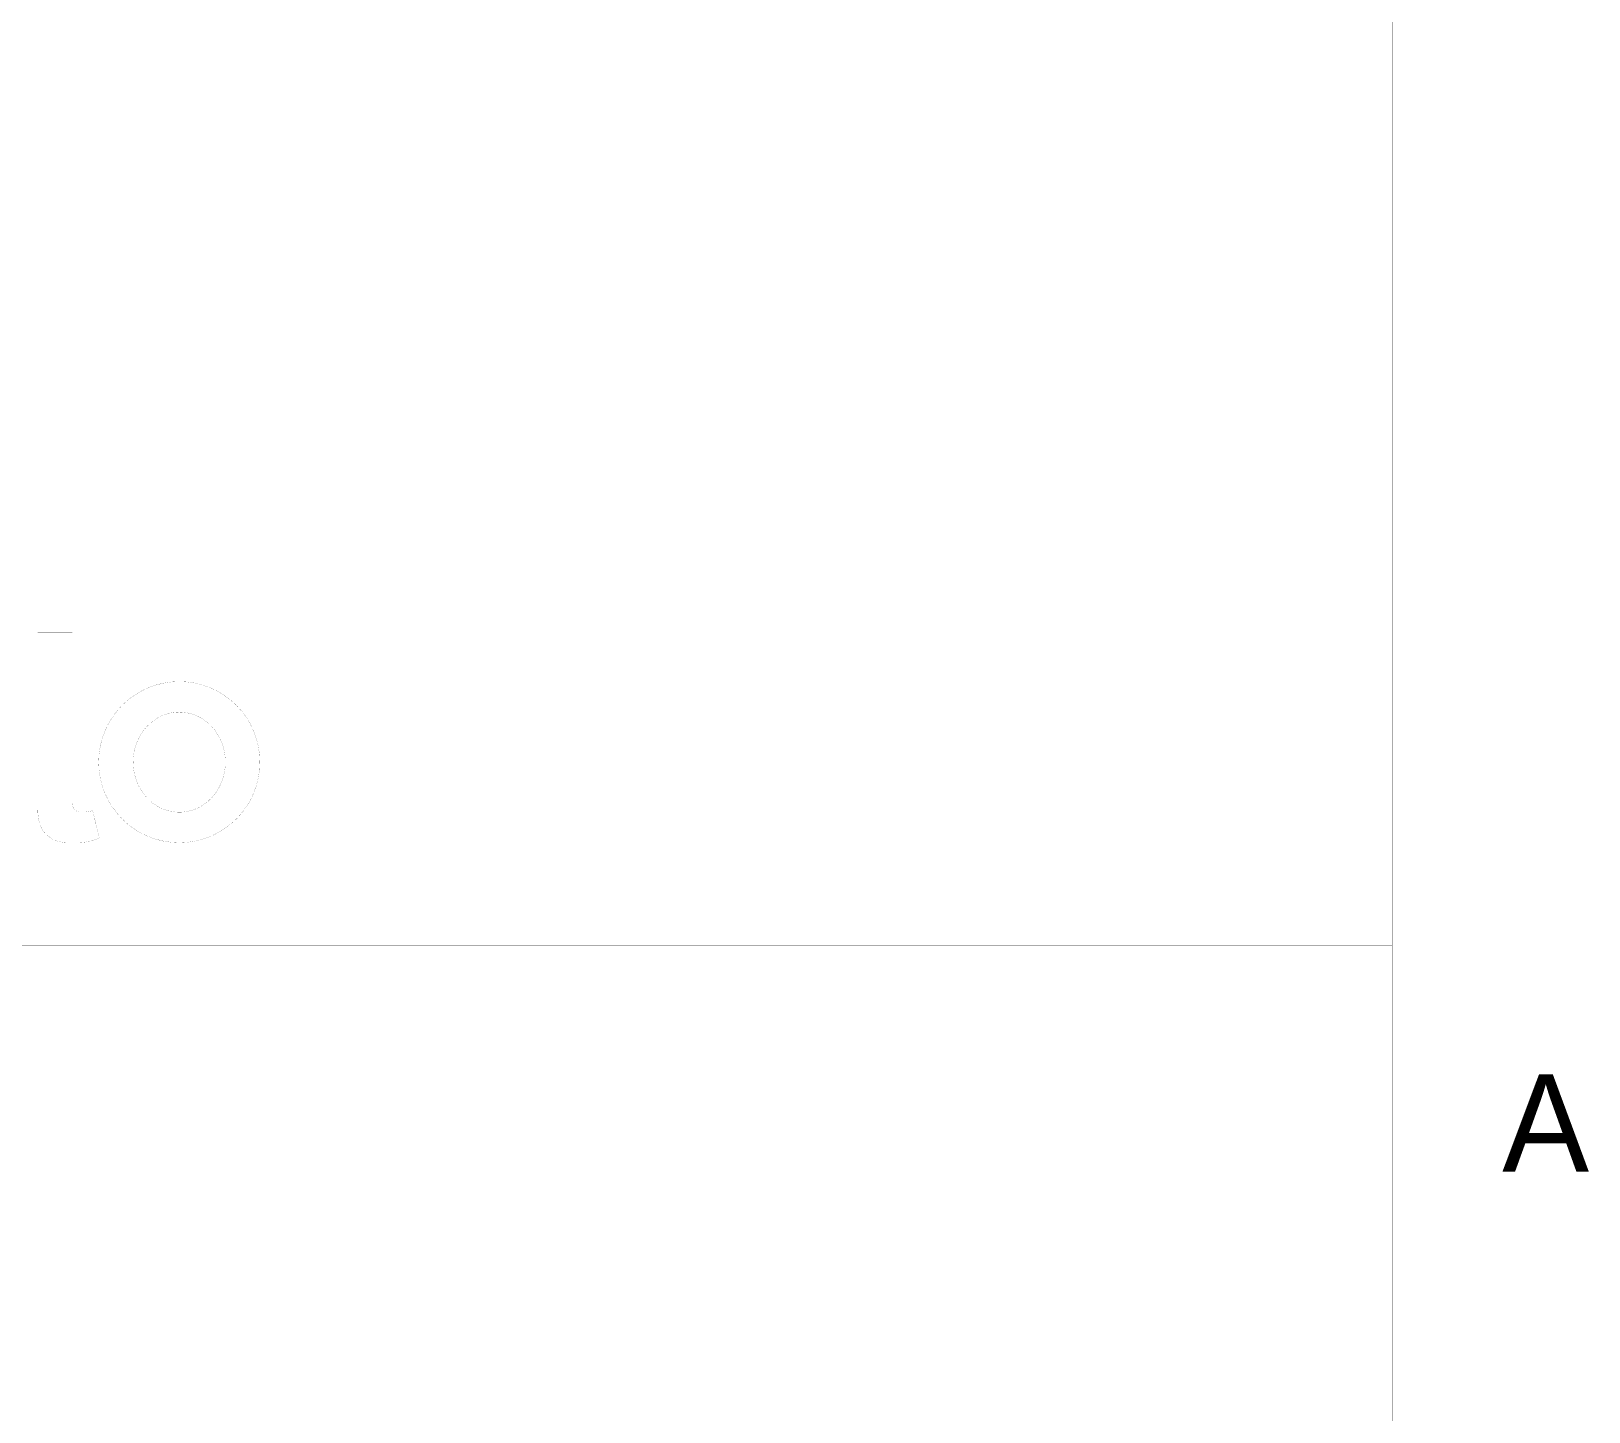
# Model space of a CAD drawing. Header units: millimetres. Extents: x 6 to 417, y 41 to 311.
# Drawn here: x 378.14 to 416.21, y 74.81 to 108.56 of the extents above; entities that cross this region are included whole.
import ezdxf

# ---------------------------------------------------------------- set-up
doc = ezdxf.new("R2010")
doc.units = ezdxf.units.MM
doc.layers.add('DrillDrawing', color=1, linetype='Continuous')

msp = doc.modelspace()

# ---------------------------------------------------------------- linework, layer by layer
at = {"layer": 'DrillDrawing'}
for points, const_width in [([(411.406, 45.644), (411.406, 305.994)], 0.0038), ([(263.28, 95.538), (411.406, 95.538)], 0.0038), ([(378.304, 93.872), (379.151, 93.872)], 0.00254), ([(378.304, 89.559), (378.304, 93.872)], 0.00254), ([(379.151, 89.71), (379.151, 93.872)], 0.00254), ([(378.305, 89.502), (378.307, 89.449)], 0.00254), ([(379.151, 89.694), (379.152, 89.678)], 0.00254), ([(379.152, 89.678), (379.153, 89.662)], 0.00254), ([(379.153, 89.662), (379.155, 89.647)], 0.00254), ([(379.155, 89.647), (379.158, 89.632)], 0.00254), ([(379.158, 89.632), (379.161, 89.618)], 0.00254), ([(379.161, 89.618), (379.166, 89.604)], 0.00254), ([(379.166, 89.604), (379.171, 89.589)], 0.00254), ([(379.237, 89.508), (379.246, 89.503)], 0.00254), ([(379.313, 89.478), (379.326, 89.476)], 0.00254), ([(379.326, 89.476), (379.334, 89.475)], 0.00254), ([(379.334, 89.475), (379.341, 89.474)], 0.00254), ([(379.341, 89.474), (379.347, 89.474)], 0.00254), ([(379.347, 89.474), (379.351, 89.474)], 0.00254), ([(379.351, 89.474), (379.355, 89.474)], 0.00254), ([(379.355, 89.474), (379.358, 89.473)], 0.00254), ([(379.358, 89.473), (379.361, 89.473)], 0.00254), ([(379.361, 89.473), (379.363, 89.473)], 0.00254), ([(379.363, 89.473), (379.366, 89.473)], 0.00254), ([(379.366, 89.473), (379.368, 89.473)], 0.00254), ([(379.368, 89.473), (379.369, 89.473)], 0.00254), ([(379.369, 89.473), (379.371, 89.473)], 0.00254), ([(379.371, 89.473), (379.372, 89.473)], 0.00254), ([(379.372, 89.473), (379.373, 89.473)], 0.00254), ([(379.373, 89.473), (379.374, 89.473)], 0.00254), ([(379.374, 89.473), (379.375, 89.473)], 0.00254), ([(379.375, 89.473), (379.376, 89.473)], 0.00254), ([(379.376, 89.473), (379.377, 89.473)], 0.00254), ([(379.377, 89.473), (379.378, 89.473)], 0.00254), ([(379.378, 89.473), (379.379, 89.473)], 0.00254), ([(379.378, 89.473), (379.378, 89.473)], 0.00254), ([(379.38, 89.473), (379.38, 89.473)], 0.00254), ([(379.379, 89.473), (379.38, 89.473)], 0.00254), ([(379.379, 89.473), (379.379, 89.473)], 0.00254), ([(379.381, 89.473), (379.381, 89.473)], 0.00254), ([(379.38, 89.473), (379.381, 89.473)], 0.00254), ([(379.382, 89.473), (379.382, 89.473)], 0.00254), ([(379.381, 89.473), (379.382, 89.473)], 0.00254), ([(379.382, 89.473), (379.383, 89.473)], 0.00254), ([(379.382, 89.473), (379.382, 89.473)], 0.00254), ([(379.384, 89.473), (379.384, 89.473)], 0.00254), ([(379.383, 89.473), (379.384, 89.473)], 0.00254), ([(379.383, 89.473), (379.383, 89.473)], 0.00254), ([(379.385, 89.473), (379.385, 89.473)], 0.00254), ([(379.384, 89.473), (379.385, 89.473)], 0.00254), ([(379.386, 89.473), (379.386, 89.473)], 0.00254), ([(379.385, 89.473), (379.386, 89.473)], 0.00254), ([(379.386, 89.473), (379.387, 89.473)], 0.00254), ([(379.386, 89.473), (379.386, 89.473)], 0.00254), ([(379.388, 89.473), (379.389, 89.473)], 0.00254), ([(379.387, 89.473), (379.388, 89.473)], 0.00254), ([(379.389, 89.473), (379.389, 89.473)], 0.00254), ([(379.389, 89.473), (379.39, 89.473)], 0.00254), ([(379.39, 89.473), (379.392, 89.473)], 0.00254), ([(379.392, 89.473), (379.393, 89.473)], 0.00254), ([(379.393, 89.473), (379.394, 89.473)], 0.00254), ([(379.394, 89.473), (379.395, 89.473)], 0.00254), ([(379.395, 89.473), (379.397, 89.473)], 0.00254), ([(379.397, 89.473), (379.399, 89.473)], 0.00254), ([(379.399, 89.473), (379.401, 89.473)], 0.00254), ([(379.401, 89.473), (379.403, 89.473)], 0.00254), ([(379.403, 89.473), (379.406, 89.473)], 0.00254), ([(379.406, 89.473), (379.408, 89.473)], 0.00254), ([(379.408, 89.473), (379.411, 89.473)], 0.00254), ([(379.411, 89.473), (379.414, 89.473)], 0.00254), ([(379.414, 89.473), (379.418, 89.473)], 0.00254), ([(379.418, 89.473), (379.422, 89.473)], 0.00254), ([(379.422, 89.473), (379.428, 89.474)], 0.00254), ([(379.428, 89.474), (379.434, 89.474)], 0.00254), ([(379.434, 89.474), (379.486, 89.478)], 0.00254), ([(379.486, 89.478), (379.496, 89.479)], 0.00254), ([(379.496, 89.479), (379.502, 89.48)], 0.00254), ([(379.502, 89.48), (379.51, 89.481)], 0.00254), ([(379.51, 89.481), (379.517, 89.482)], 0.00254), ([(379.517, 89.482), (379.525, 89.483)], 0.00254), ([(379.525, 89.483), (379.533, 89.484)], 0.00254), ([(379.533, 89.484), (379.542, 89.486)], 0.00254), ([(379.542, 89.486), (379.552, 89.488)], 0.00254), ([(379.552, 89.488), (379.561, 89.489)], 0.00254), ([(379.561, 89.489), (379.571, 89.491)], 0.00254), ([(379.571, 89.491), (379.582, 89.494)], 0.00254), ([(379.582, 89.494), (379.593, 89.496)], 0.00254), ([(379.593, 89.496), (379.605, 89.498)], 0.00254), ([(379.605, 89.498), (379.618, 89.501)], 0.00254), ([(379.618, 89.501), (379.631, 89.504)], 0.00254), ([(379.631, 89.504), (379.645, 89.507)], 0.00254), ([(379.645, 89.507), (379.81, 88.836)], 0.00254), ([(378.307, 89.449), (378.312, 89.398)], 0.00254), ([(378.312, 89.398), (378.318, 89.35)], 0.00254), ([(378.318, 89.35), (378.325, 89.305)], 0.00254), ([(378.325, 89.305), (378.335, 89.258)], 0.00254), ([(378.335, 89.258), (378.348, 89.21)], 0.00254), ([(378.348, 89.21), (378.364, 89.162)], 0.00254), ([(378.364, 89.162), (378.384, 89.114)], 0.00254), ([(378.6, 88.855), (378.638, 88.831)], 0.00254), ([(378.638, 88.831), (378.667, 88.815)], 0.00254), ([(378.94, 88.732), (378.968, 88.729)], 0.00254), ([(378.968, 88.729), (378.99, 88.728)], 0.00254), ([(378.99, 88.728), (379.009, 88.727)], 0.00254), ([(379.009, 88.727), (379.024, 88.726)], 0.00254), ([(379.024, 88.726), (379.037, 88.726)], 0.00254), ([(379.037, 88.726), (379.047, 88.725)], 0.00254), ([(379.047, 88.725), (379.057, 88.725)], 0.00254), ([(379.057, 88.725), (379.065, 88.725)], 0.00254), ([(379.065, 88.725), (379.071, 88.725)], 0.00254), ([(379.071, 88.725), (379.078, 88.725)], 0.00254), ([(379.078, 88.725), (379.083, 88.725)], 0.00254), ([(379.083, 88.725), (379.087, 88.725)], 0.00254), ([(379.087, 88.725), (379.092, 88.725)], 0.00254), ([(379.092, 88.725), (379.095, 88.725)], 0.00254), ([(379.095, 88.725), (379.099, 88.725)], 0.00254), ([(379.099, 88.725), (379.102, 88.725)], 0.00254), ([(379.102, 88.725), (379.105, 88.725)], 0.00254), ([(379.105, 88.725), (379.108, 88.725)], 0.00254), ([(379.108, 88.725), (379.11, 88.725)], 0.00254), ([(379.11, 88.725), (379.111, 88.725)], 0.00254), ([(379.111, 88.725), (379.113, 88.725)], 0.00254), ([(379.113, 88.725), (379.115, 88.725)], 0.00254), ([(379.115, 88.725), (379.116, 88.725)], 0.00254), ([(379.116, 88.725), (379.118, 88.725)], 0.00254), ([(379.118, 88.725), (379.119, 88.725)], 0.00254), ([(379.119, 88.725), (379.121, 88.725)], 0.00254), ([(379.121, 88.725), (379.122, 88.725)], 0.00254), ([(379.122, 88.725), (379.124, 88.725)], 0.00254), ([(379.124, 88.725), (379.126, 88.725)], 0.00254), ([(379.126, 88.725), (379.127, 88.725)], 0.00254), ([(379.127, 88.725), (379.129, 88.725)], 0.00254), ([(379.129, 88.725), (379.13, 88.725)], 0.00254), ([(379.13, 88.725), (379.132, 88.725)], 0.00254), ([(379.132, 88.725), (379.133, 88.725)], 0.00254), ([(379.133, 88.725), (379.135, 88.725)], 0.00254), ([(379.135, 88.725), (379.136, 88.725)], 0.00254), ([(379.136, 88.725), (379.138, 88.725)], 0.00254), ([(379.138, 88.725), (379.141, 88.725)], 0.00254), ([(379.141, 88.725), (379.144, 88.725)], 0.00254), ([(379.144, 88.725), (379.147, 88.725)], 0.00254), ([(379.147, 88.725), (379.15, 88.725)], 0.00254), ([(379.15, 88.725), (379.153, 88.725)], 0.00254), ([(379.153, 88.725), (379.157, 88.725)], 0.00254), ([(379.157, 88.725), (379.161, 88.725)], 0.00254), ([(379.161, 88.725), (379.166, 88.725)], 0.00254), ([(379.166, 88.725), (379.17, 88.725)], 0.00254), ([(379.17, 88.725), (379.175, 88.725)], 0.00254), ([(379.175, 88.725), (379.181, 88.725)], 0.00254), ([(379.181, 88.725), (379.187, 88.725)], 0.00254), ([(379.187, 88.725), (379.193, 88.725)], 0.00254), ([(379.193, 88.725), (379.201, 88.725)], 0.00254), ([(379.201, 88.725), (379.208, 88.725)], 0.00254), ([(379.208, 88.725), (379.217, 88.725)], 0.00254), ([(379.217, 88.725), (379.226, 88.725)], 0.00254), ([(379.226, 88.725), (379.236, 88.725)], 0.00254), ([(379.236, 88.725), (379.246, 88.725)], 0.00254), ([(379.246, 88.725), (379.258, 88.726)], 0.00254), ([(379.258, 88.726), (379.271, 88.726)], 0.00254), ([(379.271, 88.726), (379.284, 88.726)], 0.00254), ([(379.284, 88.726), (379.298, 88.727)], 0.00254), ([(379.298, 88.727), (379.314, 88.727)], 0.00254), ([(379.314, 88.727), (379.331, 88.728)], 0.00254), ([(379.331, 88.728), (379.351, 88.729)], 0.00254), ([(379.351, 88.729), (379.372, 88.731)], 0.00254), ([(379.372, 88.731), (379.397, 88.733)], 0.00254), ([(379.397, 88.733), (379.426, 88.736)], 0.00254), ([(379.426, 88.736), (379.464, 88.74)], 0.00254), ([(379.464, 88.74), (379.533, 88.753)], 0.00254), ([(379.533, 88.753), (379.576, 88.762)], 0.00254), ([(379.576, 88.762), (379.625, 88.775)], 0.00254), ([(379.625, 88.775), (379.684, 88.792)], 0.00254), ([(379.684, 88.792), (379.782, 88.825)], 0.00254), ([(379.782, 88.825), (379.81, 88.836)], 0.00254), ([(341.334, 86.213), (411.406, 86.213)], 0.0038)]:
    msp.add_lwpolyline(points, dxfattribs=dict(at, const_width=const_width))
for points, const_width in [([(411.405, 95.538, 1), (411.407, 95.538, 1)], 0.0019), ([(378.303, 93.872, 1), (378.304, 93.872, 1)], 0.00127), ([(378.303, 93.872, 1), (378.304, 93.872, 1)], 0.00127), ([(379.15, 93.872, 1), (379.151, 93.872, 1)], 0.00127), ([(379.15, 93.872, 1), (379.151, 93.872, 1)], 0.00127), ([(381.762, 92.664, 1), (381.763, 92.664, 1)], 0.00127), ([(381.762, 92.664, 1), (381.763, 92.664, 1)], 0.00127), ([(381.762, 91.918, 1), (381.763, 91.918, 1)], 0.00127), ([(381.762, 91.918, 1), (381.763, 91.918, 1)], 0.00127), ([(380.834, 91.39, 1), (380.836, 91.39, 1)], 0.00127), ([(380.834, 91.39, 1), (380.836, 91.39, 1)], 0.00127), ([(381.149, 91.722, 1), (381.15, 91.722, 1)], 0.00127), ([(381.149, 91.722, 1), (381.15, 91.722, 1)], 0.00127), ([(382.533, 91.587, 1), (382.534, 91.587, 1)], 0.00127), ([(382.533, 91.587, 1), (382.534, 91.587, 1)], 0.00127), ([(379.792, 90.694, 1), (379.794, 90.694, 1)], 0.00127), ([(379.792, 90.694, 1), (379.794, 90.694, 1)], 0.00127), ([(380.635, 90.694, 1), (380.636, 90.694, 1)], 0.00127), ([(380.635, 90.694, 1), (380.636, 90.694, 1)], 0.00127), ([(382.865, 90.949, 1), (382.866, 90.949, 1)], 0.00127), ([(382.865, 90.949, 1), (382.866, 90.949, 1)], 0.00127), ([(382.889, 90.694, 1), (382.89, 90.694, 1)], 0.00127), ([(382.889, 90.694, 1), (382.89, 90.694, 1)], 0.00127), ([(383.731, 90.694, 1), (383.733, 90.694, 1)], 0.00127), ([(383.731, 90.694, 1), (383.733, 90.694, 1)], 0.00127), ([(380.659, 90.442, 1), (380.66, 90.442, 1)], 0.00127), ([(380.659, 90.442, 1), (380.66, 90.442, 1)], 0.00127), ([(382.689, 89.997, 1), (382.69, 89.997, 1)], 0.00127), ([(382.689, 89.997, 1), (382.69, 89.997, 1)], 0.00127), ([(378.303, 89.559, 1), (378.304, 89.559, 1)], 0.00127), ([(378.303, 89.559, 1), (378.304, 89.559, 1)], 0.00127), ([(378.304, 89.502, 1), (378.305, 89.502, 1)], 0.00127), ([(378.304, 89.502, 1), (378.305, 89.502, 1)], 0.00127), ([(379.15, 89.71, 1), (379.151, 89.71, 1)], 0.00127), ([(379.15, 89.71, 1), (379.151, 89.71, 1)], 0.00127), ([(379.15, 89.694, 1), (379.152, 89.694, 1)], 0.00127), ([(379.15, 89.694, 1), (379.152, 89.694, 1)], 0.00127), ([(379.151, 89.678, 1), (379.153, 89.678, 1)], 0.00127), ([(379.151, 89.678, 1), (379.153, 89.678, 1)], 0.00127), ([(379.153, 89.662, 1), (379.154, 89.662, 1)], 0.00127), ([(379.153, 89.662, 1), (379.154, 89.662, 1)], 0.00127), ([(379.155, 89.647, 1), (379.156, 89.647, 1)], 0.00127), ([(379.155, 89.647, 1), (379.156, 89.647, 1)], 0.00127), ([(379.157, 89.632, 1), (379.159, 89.632, 1)], 0.00127), ([(379.157, 89.632, 1), (379.159, 89.632, 1)], 0.00127), ([(379.161, 89.618, 1), (379.162, 89.618, 1)], 0.00127), ([(379.161, 89.618, 1), (379.162, 89.618, 1)], 0.00127), ([(379.165, 89.604, 1), (379.166, 89.604, 1)], 0.00127), ([(379.165, 89.604, 1), (379.166, 89.604, 1)], 0.00127), ([(379.17, 89.589, 1), (379.172, 89.589, 1)], 0.00127), ([(379.17, 89.589, 1), (379.172, 89.589, 1)], 0.00127), ([(379.178, 89.573, 1), (379.179, 89.573, 1)], 0.00127), ([(379.178, 89.573, 1), (379.179, 89.573, 1)], 0.00127), ([(379.222, 89.518, 1), (379.223, 89.518, 1)], 0.00127), ([(379.222, 89.518, 1), (379.223, 89.518, 1)], 0.00127), ([(379.236, 89.508, 1), (379.237, 89.508, 1)], 0.00127), ([(379.236, 89.508, 1), (379.237, 89.508, 1)], 0.00127), ([(379.246, 89.503, 1), (379.247, 89.503, 1)], 0.00127), ([(379.246, 89.503, 1), (379.247, 89.503, 1)], 0.00127), ([(379.312, 89.478, 1), (379.313, 89.478, 1)], 0.00127), ([(379.312, 89.478, 1), (379.313, 89.478, 1)], 0.00127), ([(379.325, 89.476, 1), (379.326, 89.476, 1)], 0.00127), ([(379.325, 89.476, 1), (379.326, 89.476, 1)], 0.00127), ([(379.334, 89.475, 1), (379.335, 89.475, 1)], 0.00127), ([(379.334, 89.475, 1), (379.335, 89.475, 1)], 0.00127), ([(379.341, 89.474, 1), (379.342, 89.474, 1)], 0.00127), ([(379.341, 89.474, 1), (379.342, 89.474, 1)], 0.00127), ([(379.346, 89.474, 1), (379.347, 89.474, 1)], 0.00127), ([(379.346, 89.474, 1), (379.347, 89.474, 1)], 0.00127), ([(379.35, 89.474, 1), (379.352, 89.474, 1)], 0.00127), ([(379.35, 89.474, 1), (379.352, 89.474, 1)], 0.00127), ([(379.354, 89.474, 1), (379.355, 89.474, 1)], 0.00127), ([(379.354, 89.474, 1), (379.355, 89.474, 1)], 0.00127), ([(379.358, 89.473, 1), (379.359, 89.473, 1)], 0.00127), ([(379.358, 89.473, 1), (379.359, 89.473, 1)], 0.00127), ([(379.36, 89.473, 1), (379.362, 89.473, 1)], 0.00127), ([(379.36, 89.473, 1), (379.362, 89.473, 1)], 0.00127), ([(379.363, 89.473, 1), (379.364, 89.473, 1)], 0.00127), ([(379.363, 89.473, 1), (379.364, 89.473, 1)], 0.00127), ([(379.365, 89.473, 1), (379.366, 89.473, 1)], 0.00127), ([(379.365, 89.473, 1), (379.366, 89.473, 1)], 0.00127), ([(379.367, 89.473, 1), (379.368, 89.473, 1)], 0.00127), ([(379.367, 89.473, 1), (379.368, 89.473, 1)], 0.00127), ([(379.369, 89.473, 1), (379.37, 89.473, 1)], 0.00127), ([(379.369, 89.473, 1), (379.37, 89.473, 1)], 0.00127), ([(379.37, 89.473, 1), (379.371, 89.473, 1)], 0.00127), ([(379.37, 89.473, 1), (379.371, 89.473, 1)], 0.00127), ([(379.371, 89.473, 1), (379.373, 89.473, 1)], 0.00127), ([(379.371, 89.473, 1), (379.373, 89.473, 1)], 0.00127), ([(379.373, 89.473, 1), (379.374, 89.473, 1)], 0.00127), ([(379.373, 89.473, 1), (379.374, 89.473, 1)], 0.00127), ([(379.374, 89.473, 1), (379.375, 89.473, 1)], 0.00127), ([(379.374, 89.473, 1), (379.375, 89.473, 1)], 0.00127), ([(379.375, 89.473, 1), (379.376, 89.473, 1)], 0.00127), ([(379.375, 89.473, 1), (379.376, 89.473, 1)], 0.00127), ([(379.376, 89.473, 1), (379.377, 89.473, 1)], 0.00127), ([(379.376, 89.473, 1), (379.377, 89.473, 1)], 0.00127), ([(379.376, 89.473, 1), (379.378, 89.473, 1)], 0.00127), ([(379.376, 89.473, 1), (379.378, 89.473, 1)], 0.00127), ([(379.378, 89.473, 1), (379.379, 89.473, 1)], 0.00127), ([(379.377, 89.473, 1), (379.379, 89.473, 1)], 0.00127), ([(379.378, 89.473, 1), (379.379, 89.473, 1)], 0.00127), ([(379.377, 89.473, 1), (379.379, 89.473, 1)], 0.00127), ([(379.379, 89.473, 1), (379.38, 89.473, 1)], 0.00127), ([(379.379, 89.473, 1), (379.38, 89.473, 1)], 0.00127), ([(379.379, 89.473, 1), (379.38, 89.473, 1)], 0.00127), ([(379.378, 89.473, 1), (379.38, 89.473, 1)], 0.00127), ([(379.379, 89.473, 1), (379.38, 89.473, 1)], 0.00127), ([(379.378, 89.473, 1), (379.38, 89.473, 1)], 0.00127), ([(379.38, 89.473, 1), (379.381, 89.473, 1)], 0.00127), ([(379.38, 89.473, 1), (379.381, 89.473, 1)], 0.00127), ([(379.38, 89.473, 1), (379.381, 89.473, 1)], 0.00127), ([(379.38, 89.473, 1), (379.381, 89.473, 1)], 0.00127), ([(379.381, 89.473, 1), (379.382, 89.473, 1)], 0.00127), ([(379.38, 89.473, 1), (379.382, 89.473, 1)], 0.00127), ([(379.381, 89.473, 1), (379.382, 89.473, 1)], 0.00127), ([(379.38, 89.473, 1), (379.382, 89.473, 1)], 0.00127), ([(379.382, 89.473, 1), (379.383, 89.473, 1)], 0.00127), ([(379.381, 89.473, 1), (379.383, 89.473, 1)], 0.00127), ([(379.382, 89.473, 1), (379.383, 89.473, 1)], 0.00127), ([(379.381, 89.473, 1), (379.383, 89.473, 1)], 0.00127), ([(379.383, 89.473, 1), (379.384, 89.473, 1)], 0.00127), ([(379.383, 89.473, 1), (379.384, 89.473, 1)], 0.00127), ([(379.383, 89.473, 1), (379.384, 89.473, 1)], 0.00127), ([(379.382, 89.473, 1), (379.384, 89.473, 1)], 0.00127), ([(379.383, 89.473, 1), (379.384, 89.473, 1)], 0.00127), ([(379.382, 89.473, 1), (379.384, 89.473, 1)], 0.00127), ([(379.384, 89.473, 1), (379.385, 89.473, 1)], 0.00127), ([(379.384, 89.473, 1), (379.385, 89.473, 1)], 0.00127), ([(379.384, 89.473, 1), (379.385, 89.473, 1)], 0.00127), ([(379.384, 89.473, 1), (379.385, 89.473, 1)], 0.00127), ([(379.385, 89.473, 1), (379.386, 89.473, 1)], 0.00127), ([(379.384, 89.473, 1), (379.386, 89.473, 1)], 0.00127), ([(379.385, 89.473, 1), (379.386, 89.473, 1)], 0.00127), ([(379.384, 89.473, 1), (379.386, 89.473, 1)], 0.00127), ([(379.386, 89.473, 1), (379.387, 89.473, 1)], 0.00127), ([(379.385, 89.473, 1), (379.387, 89.473, 1)], 0.00127), ([(379.386, 89.473, 1), (379.387, 89.473, 1)], 0.00127), ([(379.385, 89.473, 1), (379.387, 89.473, 1)], 0.00127), ([(379.387, 89.473, 1), (379.388, 89.473, 1)], 0.00127), ([(379.386, 89.473, 1), (379.387, 89.473, 1)], 0.00127), ([(379.387, 89.473, 1), (379.388, 89.473, 1)], 0.00127), ([(379.386, 89.473, 1), (379.387, 89.473, 1)], 0.00127), ([(379.388, 89.473, 1), (379.389, 89.473, 1)], 0.00127), ([(379.388, 89.473, 1), (379.389, 89.473, 1)], 0.00127), ([(379.389, 89.473, 1), (379.39, 89.473, 1)], 0.00127), ([(379.389, 89.473, 1), (379.39, 89.473, 1)], 0.00127), ([(379.39, 89.473, 1), (379.391, 89.473, 1)], 0.00127), ([(379.39, 89.473, 1), (379.391, 89.473, 1)], 0.00127), ([(379.391, 89.473, 1), (379.392, 89.473, 1)], 0.00127), ([(379.391, 89.473, 1), (379.392, 89.473, 1)], 0.00127), ([(379.392, 89.473, 1), (379.394, 89.473, 1)], 0.00127), ([(379.392, 89.473, 1), (379.394, 89.473, 1)], 0.00127), ([(379.394, 89.473, 1), (379.395, 89.473, 1)], 0.00127), ([(379.394, 89.473, 1), (379.395, 89.473, 1)], 0.00127), ([(379.395, 89.473, 1), (379.396, 89.473, 1)], 0.00127), ([(379.395, 89.473, 1), (379.396, 89.473, 1)], 0.00127), ([(379.397, 89.473, 1), (379.398, 89.473, 1)], 0.00127), ([(379.397, 89.473, 1), (379.398, 89.473, 1)], 0.00127), ([(379.398, 89.473, 1), (379.4, 89.473, 1)], 0.00127), ([(379.398, 89.473, 1), (379.4, 89.473, 1)], 0.00127), ([(379.4, 89.473, 1), (379.402, 89.473, 1)], 0.00127), ([(379.4, 89.473, 1), (379.402, 89.473, 1)], 0.00127), ([(379.402, 89.473, 1), (379.404, 89.473, 1)], 0.00127), ([(379.402, 89.473, 1), (379.404, 89.473, 1)], 0.00127), ([(379.405, 89.473, 1), (379.406, 89.473, 1)], 0.00127), ([(379.405, 89.473, 1), (379.406, 89.473, 1)], 0.00127), ([(379.407, 89.473, 1), (379.409, 89.473, 1)], 0.00127), ([(379.407, 89.473, 1), (379.409, 89.473, 1)], 0.00127), ([(379.41, 89.473, 1), (379.412, 89.473, 1)], 0.00127), ([(379.41, 89.473, 1), (379.412, 89.473, 1)], 0.00127), ([(379.414, 89.473, 1), (379.415, 89.473, 1)], 0.00127), ([(379.414, 89.473, 1), (379.415, 89.473, 1)], 0.00127), ([(379.418, 89.473, 1), (379.419, 89.473, 1)], 0.00127), ([(379.418, 89.473, 1), (379.419, 89.473, 1)], 0.00127), ([(379.422, 89.473, 1), (379.423, 89.473, 1)], 0.00127), ([(379.422, 89.473, 1), (379.423, 89.473, 1)], 0.00127), ([(379.427, 89.474, 1), (379.428, 89.474, 1)], 0.00127), ([(379.427, 89.474, 1), (379.428, 89.474, 1)], 0.00127), ([(379.434, 89.474, 1), (379.435, 89.474, 1)], 0.00127), ([(379.434, 89.474, 1), (379.435, 89.474, 1)], 0.00127), ([(379.485, 89.478, 1), (379.487, 89.478, 1)], 0.00127), ([(379.485, 89.478, 1), (379.487, 89.478, 1)], 0.00127), ([(379.495, 89.479, 1), (379.496, 89.479, 1)], 0.00127), ([(379.495, 89.479, 1), (379.496, 89.479, 1)], 0.00127), ([(379.502, 89.48, 1), (379.503, 89.48, 1)], 0.00127), ([(379.502, 89.48, 1), (379.503, 89.48, 1)], 0.00127), ([(379.509, 89.481, 1), (379.51, 89.481, 1)], 0.00127), ([(379.509, 89.481, 1), (379.51, 89.481, 1)], 0.00127), ([(379.516, 89.482, 1), (379.518, 89.482, 1)], 0.00127), ([(379.516, 89.482, 1), (379.518, 89.482, 1)], 0.00127), ([(379.524, 89.483, 1), (379.526, 89.483, 1)], 0.00127), ([(379.524, 89.483, 1), (379.526, 89.483, 1)], 0.00127), ([(379.533, 89.484, 1), (379.534, 89.484, 1)], 0.00127), ([(379.533, 89.484, 1), (379.534, 89.484, 1)], 0.00127), ([(379.541, 89.486, 1), (379.543, 89.486, 1)], 0.00127), ([(379.541, 89.486, 1), (379.543, 89.486, 1)], 0.00127), ([(379.551, 89.488, 1), (379.552, 89.488, 1)], 0.00127), ([(379.551, 89.488, 1), (379.552, 89.488, 1)], 0.00127), ([(379.561, 89.489, 1), (379.562, 89.489, 1)], 0.00127), ([(379.561, 89.489, 1), (379.562, 89.489, 1)], 0.00127), ([(379.571, 89.491, 1), (379.572, 89.491, 1)], 0.00127), ([(379.571, 89.491, 1), (379.572, 89.491, 1)], 0.00127), ([(379.582, 89.494, 1), (379.583, 89.494, 1)], 0.00127), ([(379.582, 89.494, 1), (379.583, 89.494, 1)], 0.00127), ([(379.593, 89.496, 1), (379.594, 89.496, 1)], 0.00127), ([(379.593, 89.496, 1), (379.594, 89.496, 1)], 0.00127), ([(379.605, 89.498, 1), (379.606, 89.498, 1)], 0.00127), ([(379.605, 89.498, 1), (379.606, 89.498, 1)], 0.00127), ([(379.617, 89.501, 1), (379.618, 89.501, 1)], 0.00127), ([(379.617, 89.501, 1), (379.618, 89.501, 1)], 0.00127), ([(379.63, 89.504, 1), (379.632, 89.504, 1)], 0.00127), ([(379.63, 89.504, 1), (379.632, 89.504, 1)], 0.00127), ([(379.644, 89.507, 1), (379.646, 89.507, 1)], 0.00127), ([(379.644, 89.507, 1), (379.646, 89.507, 1)], 0.00127), ([(380.99, 89.802, 1), (380.991, 89.802, 1)], 0.00127), ([(380.99, 89.802, 1), (380.991, 89.802, 1)], 0.00127), ([(381.762, 89.47, 1), (381.763, 89.47, 1)], 0.00127), ([(381.762, 89.47, 1), (381.763, 89.47, 1)], 0.00127), ([(382.373, 89.666, 1), (382.374, 89.666, 1)], 0.00127), ([(382.373, 89.666, 1), (382.374, 89.666, 1)], 0.00127), ([(378.307, 89.449, 1), (378.308, 89.449, 1)], 0.00127), ([(378.307, 89.449, 1), (378.308, 89.449, 1)], 0.00127), ([(378.311, 89.398, 1), (378.312, 89.398, 1)], 0.00127), ([(378.311, 89.398, 1), (378.312, 89.398, 1)], 0.00127), ([(378.317, 89.35, 1), (378.318, 89.35, 1)], 0.00127), ([(378.317, 89.35, 1), (378.318, 89.35, 1)], 0.00127), ([(378.325, 89.305, 1), (378.326, 89.305, 1)], 0.00127), ([(378.325, 89.305, 1), (378.326, 89.305, 1)], 0.00127), ([(378.335, 89.258, 1), (378.336, 89.258, 1)], 0.00127), ([(378.335, 89.258, 1), (378.336, 89.258, 1)], 0.00127), ([(378.348, 89.21, 1), (378.349, 89.21, 1)], 0.00127), ([(378.348, 89.21, 1), (378.349, 89.21, 1)], 0.00127), ([(378.364, 89.162, 1), (378.365, 89.162, 1)], 0.00127), ([(378.364, 89.162, 1), (378.365, 89.162, 1)], 0.00127), ([(378.383, 89.114, 1), (378.384, 89.114, 1)], 0.00127), ([(378.383, 89.114, 1), (378.384, 89.114, 1)], 0.00127), ([(378.411, 89.059, 1), (378.412, 89.059, 1)], 0.00127), ([(378.411, 89.059, 1), (378.412, 89.059, 1)], 0.00127), ([(378.461, 88.982, 1), (378.463, 88.982, 1)], 0.00127), ([(378.461, 88.982, 1), (378.463, 88.982, 1)], 0.00127), ([(378.6, 88.855, 1), (378.601, 88.855, 1)], 0.00127), ([(378.6, 88.855, 1), (378.601, 88.855, 1)], 0.00127), ([(378.637, 88.831, 1), (378.639, 88.831, 1)], 0.00127), ([(378.637, 88.831, 1), (378.639, 88.831, 1)], 0.00127), ([(378.666, 88.815, 1), (378.668, 88.815, 1)], 0.00127), ([(378.666, 88.815, 1), (378.668, 88.815, 1)], 0.00127), ([(378.939, 88.732, 1), (378.94, 88.732, 1)], 0.00127), ([(378.939, 88.732, 1), (378.94, 88.732, 1)], 0.00127), ([(378.967, 88.729, 1), (378.968, 88.729, 1)], 0.00127), ([(378.967, 88.729, 1), (378.968, 88.729, 1)], 0.00127), ([(378.989, 88.728, 1), (378.991, 88.728, 1)], 0.00127), ([(378.989, 88.728, 1), (378.991, 88.728, 1)], 0.00127), ([(379.008, 88.727, 1), (379.009, 88.727, 1)], 0.00127), ([(379.008, 88.727, 1), (379.009, 88.727, 1)], 0.00127), ([(379.023, 88.726, 1), (379.024, 88.726, 1)], 0.00127), ([(379.023, 88.726, 1), (379.024, 88.726, 1)], 0.00127), ([(379.036, 88.726, 1), (379.038, 88.726, 1)], 0.00127), ([(379.036, 88.726, 1), (379.038, 88.726, 1)], 0.00127), ([(379.046, 88.725, 1), (379.047, 88.725, 1)], 0.00127), ([(379.046, 88.725, 1), (379.047, 88.725, 1)], 0.00127), ([(379.056, 88.725, 1), (379.057, 88.725, 1)], 0.00127), ([(379.056, 88.725, 1), (379.057, 88.725, 1)], 0.00127), ([(379.064, 88.725, 1), (379.065, 88.725, 1)], 0.00127), ([(379.064, 88.725, 1), (379.065, 88.725, 1)], 0.00127), ([(379.071, 88.725, 1), (379.072, 88.725, 1)], 0.00127), ([(379.071, 88.725, 1), (379.072, 88.725, 1)], 0.00127), ([(379.077, 88.725, 1), (379.078, 88.725, 1)], 0.00127), ([(379.077, 88.725, 1), (379.078, 88.725, 1)], 0.00127), ([(379.082, 88.725, 1), (379.083, 88.725, 1)], 0.00127), ([(379.082, 88.725, 1), (379.083, 88.725, 1)], 0.00127), ([(379.087, 88.725, 1), (379.088, 88.725, 1)], 0.00127), ([(379.087, 88.725, 1), (379.088, 88.725, 1)], 0.00127), ([(379.092, 88.725, 1), (379.093, 88.725, 1)], 0.00127), ([(379.092, 88.725, 1), (379.093, 88.725, 1)], 0.00127), ([(379.095, 88.725, 1), (379.096, 88.725, 1)], 0.00127), ([(379.095, 88.725, 1), (379.096, 88.725, 1)], 0.00127), ([(379.098, 88.725, 1), (379.099, 88.725, 1)], 0.00127), ([(379.098, 88.725, 1), (379.099, 88.725, 1)], 0.00127), ([(379.101, 88.725, 1), (379.102, 88.725, 1)], 0.00127), ([(379.101, 88.725, 1), (379.102, 88.725, 1)], 0.00127), ([(379.104, 88.725, 1), (379.106, 88.725, 1)], 0.00127), ([(379.104, 88.725, 1), (379.106, 88.725, 1)], 0.00127), ([(379.108, 88.725, 1), (379.109, 88.725, 1)], 0.00127), ([(379.108, 88.725, 1), (379.109, 88.725, 1)], 0.00127), ([(379.109, 88.725, 1), (379.11, 88.725, 1)], 0.00127), ([(379.109, 88.725, 1), (379.11, 88.725, 1)], 0.00127), ([(379.111, 88.725, 1), (379.112, 88.725, 1)], 0.00127), ([(379.111, 88.725, 1), (379.112, 88.725, 1)], 0.00127), ([(379.112, 88.725, 1), (379.114, 88.725, 1)], 0.00127), ([(379.112, 88.725, 1), (379.114, 88.725, 1)], 0.00127), ([(379.114, 88.725, 1), (379.115, 88.725, 1)], 0.00127), ([(379.114, 88.725, 1), (379.115, 88.725, 1)], 0.00127), ([(379.115, 88.725, 1), (379.117, 88.725, 1)], 0.00127), ([(379.115, 88.725, 1), (379.117, 88.725, 1)], 0.00127), ([(379.117, 88.725, 1), (379.118, 88.725, 1)], 0.00127), ([(379.117, 88.725, 1), (379.118, 88.725, 1)], 0.00127), ([(379.119, 88.725, 1), (379.12, 88.725, 1)], 0.00127), ([(379.119, 88.725, 1), (379.12, 88.725, 1)], 0.00127), ([(379.12, 88.725, 1), (379.121, 88.725, 1)], 0.00127), ([(379.12, 88.725, 1), (379.121, 88.725, 1)], 0.00127), ([(379.122, 88.725, 1), (379.123, 88.725, 1)], 0.00127), ([(379.122, 88.725, 1), (379.123, 88.725, 1)], 0.00127), ([(379.123, 88.725, 1), (379.125, 88.725, 1)], 0.00127), ([(379.123, 88.725, 1), (379.125, 88.725, 1)], 0.00127), ([(379.125, 88.725, 1), (379.126, 88.725, 1)], 0.00127), ([(379.125, 88.725, 1), (379.126, 88.725, 1)], 0.00127), ([(379.126, 88.725, 1), (379.128, 88.725, 1)], 0.00127), ([(379.126, 88.725, 1), (379.128, 88.725, 1)], 0.00127), ([(379.128, 88.725, 1), (379.129, 88.725, 1)], 0.00127), ([(379.128, 88.725, 1), (379.129, 88.725, 1)], 0.00127), ([(379.13, 88.725, 1), (379.131, 88.725, 1)], 0.00127), ([(379.13, 88.725, 1), (379.131, 88.725, 1)], 0.00127), ([(379.131, 88.725, 1), (379.132, 88.725, 1)], 0.00127), ([(379.131, 88.725, 1), (379.132, 88.725, 1)], 0.00127), ([(379.133, 88.725, 1), (379.134, 88.725, 1)], 0.00127), ([(379.133, 88.725, 1), (379.134, 88.725, 1)], 0.00127), ([(379.134, 88.725, 1), (379.136, 88.725, 1)], 0.00127), ([(379.134, 88.725, 1), (379.136, 88.725, 1)], 0.00127), ([(379.136, 88.725, 1), (379.137, 88.725, 1)], 0.00127), ([(379.136, 88.725, 1), (379.137, 88.725, 1)], 0.00127), ([(379.137, 88.725, 1), (379.139, 88.725, 1)], 0.00127), ([(379.137, 88.725, 1), (379.139, 88.725, 1)], 0.00127), ([(379.14, 88.725, 1), (379.142, 88.725, 1)], 0.00127), ([(379.14, 88.725, 1), (379.142, 88.725, 1)], 0.00127), ([(379.144, 88.725, 1), (379.145, 88.725, 1)], 0.00127), ([(379.144, 88.725, 1), (379.145, 88.725, 1)], 0.00127), ([(379.147, 88.725, 1), (379.148, 88.725, 1)], 0.00127), ([(379.147, 88.725, 1), (379.148, 88.725, 1)], 0.00127), ([(379.15, 88.725, 1), (379.151, 88.725, 1)], 0.00127), ([(379.15, 88.725, 1), (379.151, 88.725, 1)], 0.00127), ([(379.153, 88.725, 1), (379.154, 88.725, 1)], 0.00127), ([(379.153, 88.725, 1), (379.154, 88.725, 1)], 0.00127), ([(379.156, 88.725, 1), (379.157, 88.725, 1)], 0.00127), ([(379.156, 88.725, 1), (379.157, 88.725, 1)], 0.00127), ([(379.161, 88.725, 1), (379.162, 88.725, 1)], 0.00127), ([(379.161, 88.725, 1), (379.162, 88.725, 1)], 0.00127), ([(379.165, 88.725, 1), (379.166, 88.725, 1)], 0.00127), ([(379.165, 88.725, 1), (379.166, 88.725, 1)], 0.00127), ([(379.17, 88.725, 1), (379.171, 88.725, 1)], 0.00127), ([(379.17, 88.725, 1), (379.171, 88.725, 1)], 0.00127), ([(379.174, 88.725, 1), (379.176, 88.725, 1)], 0.00127), ([(379.174, 88.725, 1), (379.176, 88.725, 1)], 0.00127), ([(379.18, 88.725, 1), (379.182, 88.725, 1)], 0.00127), ([(379.18, 88.725, 1), (379.182, 88.725, 1)], 0.00127), ([(379.186, 88.725, 1), (379.188, 88.725, 1)], 0.00127), ([(379.186, 88.725, 1), (379.188, 88.725, 1)], 0.00127), ([(379.192, 88.725, 1), (379.194, 88.725, 1)], 0.00127), ([(379.192, 88.725, 1), (379.194, 88.725, 1)], 0.00127), ([(379.2, 88.725, 1), (379.201, 88.725, 1)], 0.00127), ([(379.2, 88.725, 1), (379.201, 88.725, 1)], 0.00127), ([(379.207, 88.725, 1), (379.209, 88.725, 1)], 0.00127), ([(379.207, 88.725, 1), (379.209, 88.725, 1)], 0.00127), ([(379.216, 88.725, 1), (379.218, 88.725, 1)], 0.00127), ([(379.216, 88.725, 1), (379.218, 88.725, 1)], 0.00127), ([(379.225, 88.725, 1), (379.226, 88.725, 1)], 0.00127), ([(379.225, 88.725, 1), (379.226, 88.725, 1)], 0.00127), ([(379.236, 88.725, 1), (379.237, 88.725, 1)], 0.00127), ([(379.236, 88.725, 1), (379.237, 88.725, 1)], 0.00127), ([(379.246, 88.725, 1), (379.247, 88.725, 1)], 0.00127), ([(379.246, 88.725, 1), (379.247, 88.725, 1)], 0.00127), ([(379.257, 88.726, 1), (379.259, 88.726, 1)], 0.00127), ([(379.257, 88.726, 1), (379.259, 88.726, 1)], 0.00127), ([(379.271, 88.726, 1), (379.272, 88.726, 1)], 0.00127), ([(379.271, 88.726, 1), (379.272, 88.726, 1)], 0.00127), ([(379.284, 88.726, 1), (379.285, 88.726, 1)], 0.00127), ([(379.284, 88.726, 1), (379.285, 88.726, 1)], 0.00127), ([(379.298, 88.727, 1), (379.299, 88.727, 1)], 0.00127), ([(379.298, 88.727, 1), (379.299, 88.727, 1)], 0.00127), ([(379.314, 88.727, 1), (379.315, 88.727, 1)], 0.00127), ([(379.314, 88.727, 1), (379.315, 88.727, 1)], 0.00127), ([(379.331, 88.728, 1), (379.332, 88.728, 1)], 0.00127), ([(379.331, 88.728, 1), (379.332, 88.728, 1)], 0.00127), ([(379.35, 88.729, 1), (379.352, 88.729, 1)], 0.00127), ([(379.35, 88.729, 1), (379.352, 88.729, 1)], 0.00127), ([(379.371, 88.731, 1), (379.373, 88.731, 1)], 0.00127), ([(379.371, 88.731, 1), (379.373, 88.731, 1)], 0.00127), ([(379.397, 88.733, 1), (379.398, 88.733, 1)], 0.00127), ([(379.397, 88.733, 1), (379.398, 88.733, 1)], 0.00127), ([(379.426, 88.736, 1), (379.427, 88.736, 1)], 0.00127), ([(379.426, 88.736, 1), (379.427, 88.736, 1)], 0.00127), ([(379.463, 88.74, 1), (379.464, 88.74, 1)], 0.00127), ([(379.463, 88.74, 1), (379.464, 88.74, 1)], 0.00127), ([(379.533, 88.753, 1), (379.534, 88.753, 1)], 0.00127), ([(379.533, 88.753, 1), (379.534, 88.753, 1)], 0.00127), ([(379.575, 88.762, 1), (379.577, 88.762, 1)], 0.00127), ([(379.575, 88.762, 1), (379.577, 88.762, 1)], 0.00127), ([(379.625, 88.775, 1), (379.626, 88.775, 1)], 0.00127), ([(379.625, 88.775, 1), (379.626, 88.775, 1)], 0.00127), ([(379.683, 88.792, 1), (379.685, 88.792, 1)], 0.00127), ([(379.683, 88.792, 1), (379.685, 88.792, 1)], 0.00127), ([(379.781, 88.825, 1), (379.782, 88.825, 1)], 0.00127), ([(379.781, 88.825, 1), (379.782, 88.825, 1)], 0.00127), ([(379.809, 88.836, 1), (379.811, 88.836, 1)], 0.00127), ([(379.809, 88.836, 1), (379.811, 88.836, 1)], 0.00127), ([(381.762, 88.725, 1), (381.763, 88.725, 1)], 0.00127), ([(381.762, 88.725, 1), (381.763, 88.725, 1)], 0.00127), ([(411.405, 86.213, 1), (411.407, 86.213, 1)], 0.0019)]:
    msp.add_lwpolyline(points, format="xyb", close=True, dxfattribs=dict(at, const_width=const_width))
at = {"layer": 'DrillDrawing', "const_width": 0.00254}
for points in [[(379.793, 90.694, -0.414208), (381.763, 92.664)], [(381.763, 92.664, -0.414163), (383.732, 90.694)], [(381.15, 91.722, -0.155651), (381.763, 91.918)], [(381.763, 91.918, -0.20275), (382.533, 91.587)], [(380.636, 90.694, -0.142727), (380.835, 91.39)], [(380.835, 91.39, -0.097718), (381.15, 91.722)], [(382.533, 91.587, -0.146792), (382.865, 90.949)], [(381.763, 88.725, -0.414207), (379.793, 90.694)], [(380.66, 90.442, -0.047706), (380.636, 90.694)], [(383.732, 90.694, -0.414162), (381.763, 88.725)], [(382.89, 90.694, -0.143126), (382.689, 89.997)], [(382.865, 90.949, -0.048089), (382.89, 90.694)], [(380.991, 89.802, -0.14679), (380.66, 90.442)], [(382.689, 89.997, -0.097731), (382.374, 89.666)], [(378.305, 89.502, -0.008391), (378.304, 89.559)], [(379.151, 89.694, -0.008238), (379.151, 89.71)], [(379.179, 89.573, -0.02258), (379.171, 89.589)], [(379.223, 89.518, -0.106292), (379.179, 89.573)], [(379.237, 89.508, -0.024637), (379.223, 89.518)], [(379.313, 89.478, -0.083299), (379.246, 89.503)], [(381.763, 89.47, -0.203163), (380.991, 89.802)], [(382.374, 89.666, -0.155229), (381.763, 89.47)], [(378.411, 89.059, -0.022994), (378.384, 89.114)], [(378.462, 88.982, -0.037656), (378.411, 89.059)], [(378.6, 88.855, -0.080641), (378.462, 88.982)], [(378.94, 88.732, -0.09443), (378.667, 88.815)]]:
    msp.add_lwpolyline(points, format="xyb", dxfattribs=at)

# ---------------------------------------------------------------- texts
at = {"layer": 'DrillDrawing'}
msp.add_text('A', height=2.381, dxfattribs=at).set_placement((414.094, 80.682))

doc.saveas('drawing.dxf')
